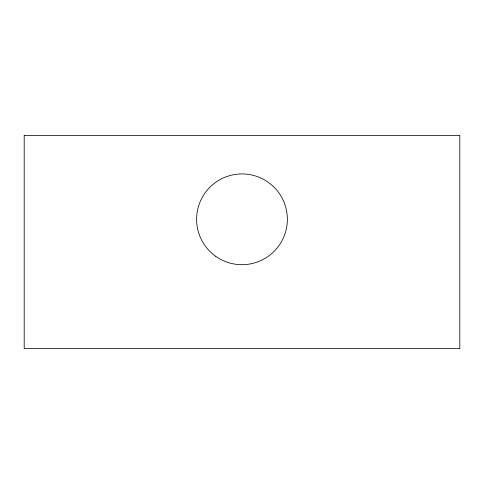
<?xml version="1.0" encoding="UTF-8"?>
<svg xmlns="http://www.w3.org/2000/svg" width="484" height="484" viewBox="0 0 484 484"><rect width="100%" height="100%" fill="white"/><g stroke="black" fill="none" stroke-linecap="round" stroke-linejoin="round"><path stroke-width="0.73" d="M24.2 135.369L24.2 348.631L459.8 348.631L459.8 135.369L24.2 135.369M215.785 256.357A45.375 45.375 0 0 0 287.175 223.481A45.375 45.375 0 0 0 223.009 178.094A45.375 45.375 0 0 0 215.785 256.357"/></g></svg>
